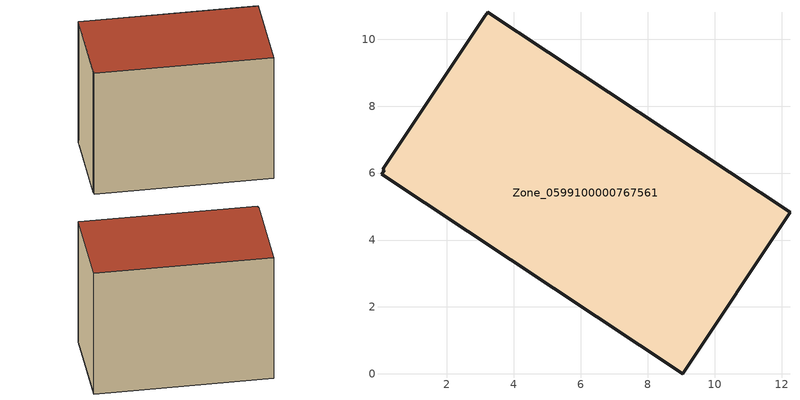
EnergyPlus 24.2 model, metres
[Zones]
Zone_0599100000767561
 floor ground (C_G): 3.13,10.68 3.22,10.81 12.25,4.83 9.05,0 0.05,5.97 0.13,6.09 0.08,6.12 z1.65
 wall outside (C_F): 12.25,4.83 3.22,10.81 3.13,10.68 0.08,6.12 0.13,6.09 0.05,5.97 9.05,0 12.25,4.83 z1.65:10.17
 roof outside (C_R): 3.22,10.81 3.13,10.68 0.08,6.12 0.13,6.09 0.05,5.97 9.05,0 12.25,4.83 z10.17
[BUILDING]
Pand.0599100000767561: North Axis=0; Terrain=City; Loads Convergence Tolerance Value=0.04; Temperature Convergence Tolerance Value=0.4; Solar Distribution=FullExterior; Maximum Number of Warmup Days=25; Minimum Number of Warmup Days=1
[Site:Location]
Rotterdam.The.Hague.AP_ZH_NLD Design_Conditions: Latitude=51.96; Longitude=4.45; Time Zone=1; Elevation=-4.5
[SITE:GROUNDTEMPERATURE:BUILDINGSURFACE]
18, 18, 18, 18, 18, 18, 18, 18, 18, 18, 18, 18
[MATERIAL] Thermal Absorptance=0.9; Solar Absorptance=0.7; Visible Absorptance=0.7
Name | Roughness | Thickness | Conductivity | Density | Specific Heat
G.TC.2006-2014 | MediumSmooth | 0.15 | 0.06 | 540 | 1210
F.TC.2006-2014 | Rough | 0.3 | 0.12 | 1920 | 840
R.TC.2006-2014 | MediumRough | 0.2 | 0.08 | 1500 | 1000
[CONSTRUCTION]
C_G: G.TC.2006-2014
C_F: F.TC.2006-2014
C_R: R.TC.2006-2014
[ZONE]
Zone_0599100000767561: Type=1; Multiplier=1; Ceiling Height=Autocalculate; Volume=Autocalculate; Floor Area=autocalculate; Part of Total Floor Area=Yes
[ZONEINFILTRATION:DESIGNFLOWRATE]
Infil_Zone_0599100000767561: Zone or ZoneList or Space or SpaceList=Zone_0599100000767561; Schedule=AlwaysOn; Design Flow Rate Calculation Method=Flow/Area; Flow Rate per Floor Area=0.0015; Constant Term Coefficient=1; Temperature Term Coefficient=0; Velocity Term Coefficient=0; Velocity Squared Term Coefficient=0
[HVACTEMPLATE:ZONE:IDEALLOADSAIRSYSTEM]
Zone_0599100000767561: Maximum Heating Supply Air Temperature=50; Minimum Cooling Supply Air Temperature=13; Maximum Heating Supply Air Humidity Ratio=0.0156; Minimum Cooling Supply Air Humidity Ratio=0.0077; Heating Limit=NoLimit; Cooling Limit=NoLimit; Dehumidification Control Type=ConstantSensibleHeatRatio; Cooling Sensible Heat Ratio=0.7; Dehumidification Setpoint=60; Humidification Control Type=None; Humidification Setpoint=30; Outdoor Air Method=None; Outdoor Air Flow Rate per Person=0.00944; Outdoor Air Flow Rate per Zone Floor Area=0; Outdoor Air Flow Rate per Zone=0; Demand Controlled Ventilation Type=None; Outdoor Air Economizer Type=NoEconomizer; Heat Recovery Type=None; Sensible Heat Recovery Effectiveness=0.7; Latent Heat Recovery Effectiveness=0.65
[ZONECONTROL:THERMOSTAT]
ThermostatControl_Zone_0599100000767561: Zone or ZoneList=Zone_0599100000767561; Control Type Schedule=DualSetpointControlType; Control 1=Thermostat_Zone_0599100000767561; Temperature Difference Between Cutout And Setpoint=0
[THERMOSTATSETPOINT:DUALSETPOINT]
Thermostat_Zone_0599100000767561: Heating Setpoint Temperature Schedule=HeatingSetpoint_Zone_0599100000767561; Cooling Setpoint Temperature Schedule=CoolingSetpoint_Zone_0599100000767561
[SCHEDULE:COMPACT]
HeatingSetpoint_Zone_0599100000767561: Through: 12/31, For: AllDays, Until: 24:00, 21
CoolingSetpoint_Zone_0599100000767561: Through: 12/31, For: AllDays, Until: 24:00, 24
DualSetpointControlType: Through: 12/31, For: AllDays, Until: 24:00, 4
AlwaysOn: Through: 12/31, For: AllDays, Until: 24:00, 1
